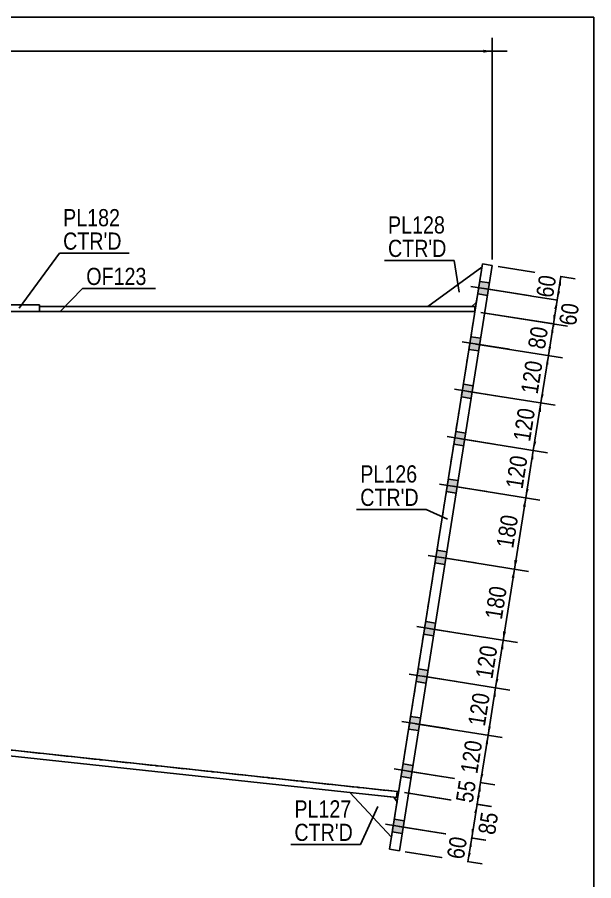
# Model space of a CAD drawing. Header units: millimetres. Extents: x -19 to 384, y -198 to 79.
# Drawn here: x 287.7 to 383.8, y -64.8 to 79 of the extents above; entities that cross this region are included whole.
import ezdxf

# ---------------------------------------------------------------- set-up
doc = ezdxf.new("R2010")
doc.units = ezdxf.units.MM
doc.linetypes.add('DXK_LINE_DOT1', pattern=[1.8814, 0.9407, -0.9407])
doc.styles.add('Arial Narrow', font='ARIALN.TTF', dxfattribs={"height": 0.2})

# ---------------------------------------------------------------- blocks, each defined once
blk = doc.blocks.new('Unknown-623515201-1211')
at = {"color": 5, "linetype": 'Continuous'}
for p, q in [((383.81, 78.99), (-16.19, 78.99)), ((383.81, -198.01), (383.81, 78.99))]:
    blk.add_line(p, q, dxfattribs=at)
blk = doc.blocks.new('Part-623515201-1450 - 1232')
at = {"color": 2, "linetype": 'Continuous'}
for p, q in [((173.25, -30), (173.25, 30)), ((351.27, -50), (351.01, -49.98))]:
    blk.add_line(p, q, dxfattribs=at)
at = {"color": 7, "linetype": 'DXK_LINE_DOT1'}
for p, q in [((173.25, 30), (178.85, 30)), ((178.95, 30), (363.99, 30)), ((363.99, 30), (351.27, -50)), ((178.85, -30.6), (173.25, -30)), ((173.25, -30), (178.85, -30.6)), ((351.01, -49.98), (178.95, -31.53)), ((178.95, -31.53), (351.27, -49.99))]:
    blk.add_line(p, q, dxfattribs=at)
blk = doc.blocks.new('Bolt-623515201-1317 - 1232')
at = {"linetype": 'Continuous'}
for points in [[(364.79, 35), (364.45, 32.9), (366.1, 32.64), (366.43, 34.74)], [(364.79, 35), (364.45, 32.9), (366.1, 32.64), (366.43, 34.74)], [(364.79, 35), (364.45, 32.9), (366.1, 32.64), (366.43, 34.74)], [(364.79, 35), (364.45, 32.9), (366.1, 32.64), (366.43, 34.74)], [(363.32, 25.79), (362.99, 23.68), (364.63, 23.42), (364.97, 25.52)], [(363.32, 25.79), (362.99, 23.68), (364.63, 23.42), (364.97, 25.52)], [(363.32, 25.79), (362.99, 23.68), (364.63, 23.42), (364.97, 25.52)], [(363.32, 25.79), (362.99, 23.68), (364.63, 23.42), (364.97, 25.52)], [(362.06, 17.89), (361.73, 15.78), (363.38, 15.52), (363.71, 17.62)], [(362.06, 17.89), (361.73, 15.78), (363.38, 15.52), (363.71, 17.62)], [(362.06, 17.89), (361.73, 15.78), (363.38, 15.52), (363.71, 17.62)], [(362.06, 17.89), (361.73, 15.78), (363.38, 15.52), (363.71, 17.62)], [(360.81, 9.98), (360.47, 7.88), (362.12, 7.62), (362.45, 9.72)], [(360.81, 9.98), (360.47, 7.88), (362.12, 7.62), (362.45, 9.72)], [(360.81, 9.98), (360.47, 7.88), (362.12, 7.62), (362.45, 9.72)], [(360.81, 9.98), (360.47, 7.88), (362.12, 7.62), (362.45, 9.72)], [(359.55, 2.08), (359.22, -0.02), (360.86, -0.28), (361.2, 1.82)], [(359.55, 2.08), (359.22, -0.02), (360.86, -0.28), (361.2, 1.82)], [(359.55, 2.08), (359.22, -0.02), (360.86, -0.28), (361.2, 1.82)], [(359.55, 2.08), (359.22, -0.02), (360.86, -0.28), (361.2, 1.82)], [(357.66, -9.78), (357.33, -11.89), (358.98, -12.15), (359.31, -10.04)], [(357.66, -9.78), (357.33, -11.89), (358.98, -12.15), (359.31, -10.04)], [(357.66, -9.78), (357.33, -11.89), (358.98, -12.15), (359.31, -10.04)], [(357.66, -9.78), (357.33, -11.89), (358.98, -12.15), (359.31, -10.04)], [(355.78, -21.65), (355.44, -23.76), (357.09, -24.02), (357.42, -21.91)], [(355.78, -21.65), (355.44, -23.76), (357.09, -24.02), (357.42, -21.91)], [(355.78, -21.65), (355.44, -23.76), (357.09, -24.02), (357.42, -21.91)], [(355.78, -21.65), (355.44, -23.76), (357.09, -24.02), (357.42, -21.91)], [(354.52, -29.55), (354.19, -31.66), (355.83, -31.92), (356.17, -29.82)], [(354.52, -29.55), (354.19, -31.66), (355.83, -31.92), (356.17, -29.82)], [(354.52, -29.55), (354.19, -31.66), (355.83, -31.92), (356.17, -29.82)], [(354.52, -29.55), (354.19, -31.66), (355.83, -31.92), (356.17, -29.82)], [(353.26, -37.45), (352.93, -39.56), (354.58, -39.82), (354.91, -37.72)], [(353.26, -37.45), (352.93, -39.56), (354.58, -39.82), (354.91, -37.72)], [(353.26, -37.45), (352.93, -39.56), (354.58, -39.82), (354.91, -37.72)], [(353.26, -37.45), (352.93, -39.56), (354.58, -39.82), (354.91, -37.72)], [(352.01, -45.36), (351.67, -47.46), (353.32, -47.72), (353.65, -45.62)], [(352.01, -45.36), (351.67, -47.46), (353.32, -47.72), (353.65, -45.62)], [(352.01, -45.36), (351.67, -47.46), (353.32, -47.72), (353.65, -45.62)], [(352.01, -45.36), (351.67, -47.46), (353.32, -47.72), (353.65, -45.62)], [(350.54, -54.57), (350.21, -56.68), (351.85, -56.94), (352.19, -54.83)], [(350.54, -54.57), (350.21, -56.68), (351.85, -56.94), (352.19, -54.83)], [(350.54, -54.57), (350.21, -56.68), (351.85, -56.94), (352.19, -54.83)], [(350.54, -54.57), (350.21, -56.68), (351.85, -56.94), (352.19, -54.83)]]:
    blk.add_hatch(color=3, dxfattribs=at).paths.add_polyline_path(points)
at = {"color": 3, "linetype": 'Continuous'}
for p, q in [((364.79, 35), (366.43, 34.74)), ((364.79, 35), (366.43, 34.74)), ((364.79, 35), (366.43, 34.74)), ((364.79, 35), (366.43, 34.74)), ((363.32, 34.16), (371.2, 32.9)), ((363.32, 34.16), (371.2, 32.9)), ((363.32, 34.16), (371.2, 32.9)), ((363.32, 34.16), (371.2, 32.9)), ((364.45, 32.9), (366.1, 32.64)), ((364.45, 32.9), (366.1, 32.64)), ((364.45, 32.9), (366.1, 32.64)), ((364.45, 32.9), (366.1, 32.64)), ((361.85, 24.94), (369.74, 23.69)), ((361.85, 24.94), (369.74, 23.69)), ((361.85, 24.94), (369.74, 23.69)), ((361.85, 24.94), (369.74, 23.69)), ((363.32, 25.79), (364.97, 25.52)), ((363.32, 25.79), (364.97, 25.52)), ((363.32, 25.79), (364.97, 25.52)), ((363.32, 25.79), (364.97, 25.52)), ((362.99, 23.68), (364.63, 23.42)), ((362.99, 23.68), (364.63, 23.42)), ((362.99, 23.68), (364.63, 23.42)), ((362.99, 23.68), (364.63, 23.42)), ((362.06, 17.89), (363.71, 17.62)), ((362.06, 17.89), (363.71, 17.62)), ((362.06, 17.89), (363.71, 17.62)), ((362.06, 17.89), (363.71, 17.62)), ((360.6, 17.04), (368.48, 15.79)), ((360.6, 17.04), (368.48, 15.79)), ((360.6, 17.04), (368.48, 15.79)), ((360.6, 17.04), (368.48, 15.79)), ((361.73, 15.78), (363.38, 15.52)), ((361.73, 15.78), (363.38, 15.52)), ((361.73, 15.78), (363.38, 15.52)), ((361.73, 15.78), (363.38, 15.52)), ((359.34, 9.14), (367.22, 7.88)), ((359.34, 9.14), (367.22, 7.88)), ((359.34, 9.14), (367.22, 7.88)), ((359.34, 9.14), (367.22, 7.88)), ((360.81, 9.98), (362.45, 9.72)), ((360.81, 9.98), (362.45, 9.72)), ((360.81, 9.98), (362.45, 9.72)), ((360.81, 9.98), (362.45, 9.72)), ((360.47, 7.88), (362.12, 7.62)), ((360.47, 7.88), (362.12, 7.62)), ((360.47, 7.88), (362.12, 7.62)), ((360.47, 7.88), (362.12, 7.62)), ((359.55, 2.08), (361.2, 1.82)), ((359.55, 2.08), (361.2, 1.82)), ((359.55, 2.08), (361.2, 1.82)), ((359.55, 2.08), (361.2, 1.82)), ((358.08, 1.24), (365.97, -0.02)), ((358.08, 1.24), (365.97, -0.02)), ((358.08, 1.24), (365.97, -0.02)), ((358.08, 1.24), (365.97, -0.02)), ((359.22, -0.02), (360.86, -0.28)), ((359.22, -0.02), (360.86, -0.28)), ((359.22, -0.02), (360.86, -0.28)), ((359.22, -0.02), (360.86, -0.28)), ((357.66, -9.78), (359.31, -10.04)), ((357.66, -9.78), (359.31, -10.04)), ((357.66, -9.78), (359.31, -10.04)), ((357.66, -9.78), (359.31, -10.04)), ((356.2, -10.63), (364.08, -11.88)), ((356.2, -10.63), (364.08, -11.88)), ((356.2, -10.63), (364.08, -11.88)), ((356.2, -10.63), (364.08, -11.88)), ((357.33, -11.89), (358.98, -12.15)), ((357.33, -11.89), (358.98, -12.15)), ((357.33, -11.89), (358.98, -12.15)), ((357.33, -11.89), (358.98, -12.15)), ((354.31, -22.5), (362.19, -23.75)), ((354.31, -22.5), (362.19, -23.75)), ((354.31, -22.5), (362.19, -23.75)), ((354.31, -22.5), (362.19, -23.75)), ((355.78, -21.65), (357.42, -21.91)), ((355.78, -21.65), (357.42, -21.91)), ((355.78, -21.65), (357.42, -21.91)), ((355.78, -21.65), (357.42, -21.91)), ((355.44, -23.76), (357.09, -24.02)), ((355.44, -23.76), (357.09, -24.02)), ((355.44, -23.76), (357.09, -24.02)), ((355.44, -23.76), (357.09, -24.02)), ((354.52, -29.55), (356.17, -29.82)), ((354.52, -29.55), (356.17, -29.82)), ((354.52, -29.55), (356.17, -29.82)), ((354.52, -29.55), (356.17, -29.82)), ((353.05, -30.4), (360.94, -31.65)), ((353.05, -30.4), (360.94, -31.65)), ((353.05, -30.4), (360.94, -31.65)), ((353.05, -30.4), (360.94, -31.65)), ((354.19, -31.66), (355.83, -31.92)), ((354.19, -31.66), (355.83, -31.92)), ((354.19, -31.66), (355.83, -31.92)), ((354.19, -31.66), (355.83, -31.92)), ((351.8, -38.3), (359.68, -39.55)), ((351.8, -38.3), (359.68, -39.55)), ((351.8, -38.3), (359.68, -39.55)), ((351.8, -38.3), (359.68, -39.55)), ((353.26, -37.45), (354.91, -37.72)), ((353.26, -37.45), (354.91, -37.72)), ((353.26, -37.45), (354.91, -37.72)), ((353.26, -37.45), (354.91, -37.72)), ((352.93, -39.56), (354.58, -39.82)), ((352.93, -39.56), (354.58, -39.82)), ((352.93, -39.56), (354.58, -39.82)), ((352.93, -39.56), (354.58, -39.82)), ((352.01, -45.36), (353.65, -45.62)), ((352.01, -45.36), (353.65, -45.62)), ((352.01, -45.36), (353.65, -45.62)), ((352.01, -45.36), (353.65, -45.62)), ((350.54, -46.2), (358.42, -47.46)), ((350.54, -46.2), (358.42, -47.46)), ((350.54, -46.2), (358.42, -47.46)), ((350.54, -46.2), (358.42, -47.46)), ((351.67, -47.46), (353.32, -47.72)), ((351.67, -47.46), (353.32, -47.72)), ((351.67, -47.46), (353.32, -47.72)), ((351.67, -47.46), (353.32, -47.72)), ((350.54, -54.57), (352.19, -54.83)), ((350.54, -54.57), (352.19, -54.83)), ((350.54, -54.57), (352.19, -54.83)), ((350.54, -54.57), (352.19, -54.83)), ((349.07, -55.42), (356.96, -56.67)), ((349.07, -55.42), (356.96, -56.67)), ((349.07, -55.42), (356.96, -56.67)), ((349.07, -55.42), (356.96, -56.67)), ((350.21, -56.68), (351.85, -56.94)), ((350.21, -56.68), (351.85, -56.94)), ((350.21, -56.68), (351.85, -56.94)), ((350.21, -56.68), (351.85, -56.94))]:
    blk.add_line(p, q, dxfattribs=at)
blk = doc.blocks.new('Part-623515201-1627 - 1232')
at = {"color": 2, "linetype": 'Continuous'}
for p, q in [((365.16, 37.38), (356.12, 30.8)), ((363.45, 30.8), (364.22, 31.46))]:
    blk.add_line(p, q, dxfattribs=at)
at = {"color": 7, "linetype": 'DXK_LINE_DOT1'}
for p, q in [((364.22, 31.46), (365.16, 37.38)), ((356.12, 30.8), (363.45, 30.8))]:
    blk.add_line(p, q, dxfattribs=at)
blk = doc.blocks.new('Part-623515201-1384 - 1232')
at = {"color": 2, "linetype": 'Continuous'}
for p, q in [((363.99, 30.8), (291.41, 30.8)), ((363.99, 30), (363.99, 30.8)), ((291.41, 30), (363.99, 30))]:
    blk.add_line(p, q, dxfattribs=at)
at = {"color": 7, "linetype": 'DXK_LINE_DOT1'}
blk.add_line((291.41, 30.8), (291.41, 30), dxfattribs=at)
blk = doc.blocks.new('Part-623515201-1569 - 1232')
at = {"color": 2, "linetype": 'Continuous'}
for p, q in [((349.75, -59.58), (365.25, 37.9)), ((366.89, 37.64), (351.39, -59.84)), ((365.25, 37.9), (366.89, 37.64)), ((351.39, -59.84), (349.75, -59.58))]:
    blk.add_line(p, q, dxfattribs=at)
blk = doc.blocks.new('Part-623515201-1516 - 1232')
at = {"color": 2, "linetype": 'Continuous'}
for p, q in [((184.66, -32.14), (184.55, -33.14)), ((184.66, -32.14), (351.01, -49.98)), ((184.55, -33.14), (350.91, -50.97)), ((351.01, -49.98), (350.91, -50.97))]:
    blk.add_line(p, q, dxfattribs=at)
blk = doc.blocks.new('Part-623515201-1598 - 1232')
at = {"color": 2, "linetype": 'Continuous'}
for p, q in [((350.06, -57.58), (343.16, -50.14)), ((350.45, -50.93), (343.16, -50.14)), ((351.01, -51.66), (350.45, -50.93))]:
    blk.add_line(p, q, dxfattribs=at)
at = {"color": 7, "linetype": 'DXK_LINE_DOT1'}
blk.add_line((351.01, -51.66), (350.06, -57.58), dxfattribs=at)
blk = doc.blocks.new('Part-623515201-1831 - 1232')
at = {"color": 2, "linetype": 'Continuous'}
for p, q in [((291.41, 31.07), (275.41, 31.07)), ((275.41, 31.07), (275.41, 30)), ((291.41, 31.07), (291.41, 30)), ((291.41, 30), (275.41, 30))]:
    blk.add_line(p, q, dxfattribs=at)
blk = doc.blocks.new('StraightDimension-623515201-6728 - 1232')
at = {"linetype": 'Continuous'}
for points in [[(373.24, 5.41), (373.73, 6.85), (373.74, 5.33)], [(372.95, 0.39), (372.47, -1.05), (372.46, 0.47)]]:
    blk.add_hatch(color=7, dxfattribs=at).paths.add_polyline_path(points)
at = {"color": 7, "linetype": 'Continuous'}
for p, q in [((361.63, 8.77), (376.1, 6.47)), ((372.47, -1.05), (373.73, 6.85)), ((360.37, 0.87), (374.84, -1.43))]:
    blk.add_line(p, q, dxfattribs=at)
at = {"color": 0}
blk.add_wipeout([(373.48, 6.22), (369.33, 6.88), (368.28, 0.28), (372.43, -0.38)], dxfattribs=at)
at = {"color": 3, "style": 'Arial Narrow'}
blk.add_text('120', height=2.863, rotation=80.9647, dxfattribs=at).set_placement((371.93, 0.31))
blk = doc.blocks.new('StraightDimension-623515201-6735 - 1232')
at = {"linetype": 'Continuous'}
for points in [[(363.87, -53.53), (364.35, -52.09), (364.37, -53.61)], [(363.94, -56.26), (363.46, -57.71), (363.45, -56.19)]]:
    blk.add_hatch(color=7, dxfattribs=at).paths.add_polyline_path(points)
at = {"color": 7, "linetype": 'Continuous'}
for p, q in [((352.26, -50.16), (366.58, -52.44)), ((363.46, -57.71), (364.35, -52.09)), ((351.36, -55.78), (365.68, -58.06))]:
    blk.add_line(p, q, dxfattribs=at)
at = {"color": 0}
blk.add_wipeout([(368.59, -53.18), (364.44, -52.52), (363.67, -57.32), (367.82, -57.98)], dxfattribs=at)
at = {"color": 3, "style": 'Arial Narrow'}
blk.add_text('85', height=2.863, rotation=80.9647, dxfattribs=at).set_placement((367.32, -57.29))
blk = doc.blocks.new('StraightDimension-623515201-6727 - 1232')
at = {"linetype": 'Continuous'}
for points in [[(374.5, 13.31), (374.98, 14.75), (374.99, 13.23)], [(374.21, 8.29), (373.73, 6.85), (373.72, 8.37)]]:
    blk.add_hatch(color=7, dxfattribs=at).paths.add_polyline_path(points)
at = {"color": 7, "linetype": 'Continuous'}
for p, q in [((362.88, 16.68), (377.35, 14.37)), ((373.73, 6.85), (374.98, 14.75)), ((361.63, 8.77), (376.1, 6.47))]:
    blk.add_line(p, q, dxfattribs=at)
at = {"color": 0}
blk.add_wipeout([(374.73, 14.13), (370.58, 14.78), (369.53, 8.18), (373.68, 7.52)], dxfattribs=at)
at = {"color": 3, "style": 'Arial Narrow'}
blk.add_text('120', height=2.863, rotation=80.9647, dxfattribs=at).set_placement((373.18, 8.21))
blk = doc.blocks.new('StraightDimension-623515201-2434 - 1232')
at = {"linetype": 'Continuous'}
blk.add_hatch(color=7, dxfattribs=at).paths.add_polyline_path([(365.39, 73.59), (366.89, 73.34), (365.39, 73.09)])
at = {"color": 7, "linetype": 'Continuous'}
for p, q in [((366.89, 38.64), (366.89, 75.59)), ((-1.33, 73.34), (366.89, 73.34)), ((366.89, 73.34), (369.39, 73.34))]:
    blk.add_line(p, q, dxfattribs=at)
blk = doc.blocks.new('StraightDimension-623515201-6723 - 1232')
at = {"linetype": 'Continuous'}
for points in [[(377.85, 34.38), (378.33, 35.82), (378.34, 34.3)], [(378.19, 33.31), (377.71, 31.87), (377.69, 33.39)]]:
    blk.add_hatch(color=7, dxfattribs=at).paths.add_polyline_path(points)
at = {"color": 7, "linetype": 'Continuous'}
for p, q in [((367.88, 37.48), (380.7, 35.44)), ((377.71, 31.87), (378.33, 35.82)), ((365.61, 33.79), (380.08, 31.49))]:
    blk.add_line(p, q, dxfattribs=at)
at = {"color": 0}
blk.add_wipeout([(378.25, 36.27), (374.1, 36.93), (373.34, 32.13), (377.49, 31.47)], dxfattribs=at)
at = {"color": 3, "style": 'Arial Narrow'}
blk.add_text('60', height=2.863, rotation=80.9647, dxfattribs=at).set_placement((376.99, 32.16))
blk = doc.blocks.new('StraightDimension-623515201-6724 - 1232')
at = {"linetype": 'Continuous'}
for points in [[(377.22, 30.43), (377.71, 31.87), (377.72, 30.35)], [(377.56, 29.36), (377.08, 27.92), (377.07, 29.44)]]:
    blk.add_hatch(color=7, dxfattribs=at).paths.add_polyline_path(points)
at = {"color": 7, "linetype": 'Continuous'}
for p, q in [((365.61, 33.79), (379.93, 31.52)), ((377.08, 27.92), (377.71, 31.87)), ((364.98, 29.84), (379.3, 27.57))]:
    blk.add_line(p, q, dxfattribs=at)
at = {"color": 0}
blk.add_wipeout([(382.07, 31.61), (377.92, 32.27), (377.16, 27.47), (381.31, 26.81)], dxfattribs=at)
at = {"color": 3, "style": 'Arial Narrow'}
blk.add_text('60', height=2.863, rotation=80.9647, dxfattribs=at).set_placement((380.81, 27.5))
blk = doc.blocks.new('StraightDimension-623515201-6725 - 1232')
at = {"linetype": 'Continuous'}
for points in [[(376.59, 26.48), (377.08, 27.92), (377.09, 26.4)], [(376.72, 24.09), (376.24, 22.65), (376.23, 24.17)]]:
    blk.add_hatch(color=7, dxfattribs=at).paths.add_polyline_path(points)
at = {"color": 7, "linetype": 'Continuous'}
for p, q in [((364.98, 29.84), (379.45, 27.54)), ((376.24, 22.65), (377.08, 27.92)), ((364.14, 24.57), (378.61, 22.27))]:
    blk.add_line(p, q, dxfattribs=at)
at = {"color": 0}
blk.add_wipeout([(376.89, 27.7), (372.74, 28.36), (371.98, 23.57), (376.13, 22.91)], dxfattribs=at)
at = {"color": 3, "style": 'Arial Narrow'}
blk.add_text('80', height=2.863, rotation=80.9647, dxfattribs=at).set_placement((375.63, 23.59))
blk = doc.blocks.new('StraightDimension-623515201-6726 - 1232')
at = {"linetype": 'Continuous'}
for points in [[(375.76, 21.2), (376.24, 22.65), (376.25, 21.13)], [(375.47, 16.19), (374.98, 14.75), (374.97, 16.27)]]:
    blk.add_hatch(color=7, dxfattribs=at).paths.add_polyline_path(points)
at = {"color": 7, "linetype": 'Continuous'}
for p, q in [((364.14, 24.57), (378.61, 22.27)), ((374.98, 14.75), (376.24, 22.65)), ((362.88, 16.68), (377.35, 14.37))]:
    blk.add_line(p, q, dxfattribs=at)
at = {"color": 0}
blk.add_wipeout([(375.99, 22.02), (371.84, 22.68), (370.79, 16.08), (374.94, 15.42)], dxfattribs=at)
at = {"color": 3, "style": 'Arial Narrow'}
blk.add_text('120', height=2.863, rotation=80.9647, dxfattribs=at).set_placement((374.44, 16.11))
blk = doc.blocks.new('StraightDimension-623515201-6729 - 1232')
at = {"linetype": 'Continuous'}
for points in [[(371.99, -2.49), (372.47, -1.05), (372.48, -2.57)], [(371.07, -11.48), (370.58, -12.92), (370.57, -11.4)]]:
    blk.add_hatch(color=7, dxfattribs=at).paths.add_polyline_path(points)
at = {"color": 7, "linetype": 'Continuous'}
for p, q in [((360.37, 0.87), (374.84, -1.43)), ((370.58, -12.92), (372.47, -1.05)), ((358.48, -11), (372.95, -13.3))]:
    blk.add_line(p, q, dxfattribs=at)
at = {"color": 0}
blk.add_wipeout([(371.9, -3.66), (367.76, -3), (366.71, -9.6), (370.85, -10.26)], dxfattribs=at)
at = {"color": 3, "style": 'Arial Narrow'}
blk.add_text('180', height=2.863, rotation=80.9647, dxfattribs=at).set_placement((370.36, -9.58))
blk = doc.blocks.new('StraightDimension-623515201-6730 - 1232')
at = {"linetype": 'Continuous'}
for points in [[(370.1, -14.36), (370.58, -12.92), (370.59, -14.44)], [(369.18, -23.35), (368.7, -24.79), (368.68, -23.27)]]:
    blk.add_hatch(color=7, dxfattribs=at).paths.add_polyline_path(points)
at = {"color": 7, "linetype": 'Continuous'}
for p, q in [((358.48, -11), (372.95, -13.3)), ((368.7, -24.79), (370.58, -12.92)), ((356.59, -22.87), (371.07, -25.17))]:
    blk.add_line(p, q, dxfattribs=at)
at = {"color": 0}
blk.add_wipeout([(370.02, -15.53), (365.87, -14.87), (364.82, -21.47), (368.97, -22.13)], dxfattribs=at)
at = {"color": 3, "style": 'Arial Narrow'}
blk.add_text('180', height=2.863, rotation=80.9647, dxfattribs=at).set_placement((368.47, -21.45))
blk = doc.blocks.new('StraightDimension-623515201-6731 - 1232')
at = {"linetype": 'Continuous'}
for points in [[(368.21, -26.23), (368.7, -24.79), (368.71, -26.31)], [(367.92, -31.25), (367.44, -32.69), (367.43, -31.17)]]:
    blk.add_hatch(color=7, dxfattribs=at).paths.add_polyline_path(points)
at = {"color": 7, "linetype": 'Continuous'}
for p, q in [((356.59, -22.87), (371.07, -25.17)), ((367.44, -32.69), (368.7, -24.79)), ((355.34, -30.77), (369.81, -33.07))]:
    blk.add_line(p, q, dxfattribs=at)
at = {"color": 0}
blk.add_wipeout([(368.44, -25.42), (364.3, -24.76), (363.25, -31.36), (367.39, -32.02)], dxfattribs=at)
at = {"color": 3, "style": 'Arial Narrow'}
blk.add_text('120', height=2.863, rotation=80.9647, dxfattribs=at).set_placement((366.9, -31.33))
blk = doc.blocks.new('StraightDimension-623515201-6732 - 1232')
at = {"linetype": 'Continuous'}
for points in [[(366.96, -34.13), (367.44, -32.69), (367.45, -34.21)], [(366.66, -39.15), (366.18, -40.59), (366.17, -39.07)]]:
    blk.add_hatch(color=7, dxfattribs=at).paths.add_polyline_path(points)
at = {"color": 7, "linetype": 'Continuous'}
for p, q in [((355.34, -30.77), (369.81, -33.07)), ((366.18, -40.59), (367.44, -32.69)), ((354.08, -38.67), (368.55, -40.97))]:
    blk.add_line(p, q, dxfattribs=at)
at = {"color": 0}
blk.add_wipeout([(367.19, -33.32), (363.04, -32.66), (361.99, -39.26), (366.14, -39.92)], dxfattribs=at)
at = {"color": 3, "style": 'Arial Narrow'}
blk.add_text('120', height=2.863, rotation=80.9647, dxfattribs=at).set_placement((365.64, -39.23))
blk = doc.blocks.new('StraightDimension-623515201-6733 - 1232')
at = {"linetype": 'Continuous'}
for points in [[(365.7, -42.04), (366.18, -40.59), (366.19, -42.11)], [(365.41, -47.05), (364.93, -48.49), (364.91, -46.97)]]:
    blk.add_hatch(color=7, dxfattribs=at).paths.add_polyline_path(points)
at = {"color": 7, "linetype": 'Continuous'}
for p, q in [((354.08, -38.67), (368.55, -40.97)), ((364.93, -48.49), (366.18, -40.59)), ((352.83, -46.57), (367.3, -48.87))]:
    blk.add_line(p, q, dxfattribs=at)
at = {"color": 0}
blk.add_wipeout([(365.93, -41.22), (361.78, -40.56), (360.73, -47.16), (364.88, -47.82)], dxfattribs=at)
at = {"color": 3, "style": 'Arial Narrow'}
blk.add_text('120', height=2.863, rotation=80.9647, dxfattribs=at).set_placement((364.38, -47.13))
blk = doc.blocks.new('StraightDimension-623515201-6734 - 1232')
at = {"linetype": 'Continuous'}
for points in [[(364.44, -49.94), (364.93, -48.49), (364.94, -50.01)], [(364.84, -50.64), (364.35, -52.09), (364.34, -50.57)]]:
    blk.add_hatch(color=7, dxfattribs=at).paths.add_polyline_path(points)
at = {"color": 7, "linetype": 'Continuous'}
for p, q in [((352.83, -46.57), (367.3, -48.87)), ((364.35, -52.09), (364.93, -48.49)), ((352.26, -50.16), (366.73, -52.46))]:
    blk.add_line(p, q, dxfattribs=at)
at = {"color": 0}
blk.add_wipeout([(364.87, -47.87), (360.73, -47.21), (359.96, -52), (364.11, -52.66)], dxfattribs=at)
at = {"color": 3, "style": 'Arial Narrow'}
blk.add_text('55', height=2.863, rotation=80.9647, dxfattribs=at).set_placement((363.61, -51.98))
blk = doc.blocks.new('StraightDimension-623515201-6736 - 1232')
at = {"linetype": 'Continuous'}
for points in [[(362.98, -59.15), (363.46, -57.71), (363.47, -59.23)], [(363.31, -60.22), (362.83, -61.66), (362.82, -60.14)]]:
    blk.add_hatch(color=7, dxfattribs=at).paths.add_polyline_path(points)
at = {"color": 7, "linetype": 'Continuous'}
for p, q in [((351.36, -55.78), (365.83, -58.08)), ((362.83, -61.66), (363.46, -57.71)), ((352.38, -60), (365.2, -62.04))]:
    blk.add_line(p, q, dxfattribs=at)
at = {"color": 0}
blk.add_wipeout([(363.38, -57.26), (359.23, -56.6), (358.47, -61.4), (362.62, -62.06)], dxfattribs=at)
at = {"color": 3, "style": 'Arial Narrow'}
blk.add_text('60', height=2.863, rotation=80.9647, dxfattribs=at).set_placement((362.12, -61.37))
blk = doc.blocks.new('Mark-623515201-1623 - 1232')
at = {"color": 7, "linetype": 'Continuous'}
blk.add_line((361.37, 33.18), (360.51, 38.47), dxfattribs=at)
at = {"color": 0}
for points in [[(359.01, 42.97), (359.01, 45.97), (349.5, 45.97), (349.5, 42.97)], [(359.26, 39.07), (359.26, 42.07), (349.5, 42.07), (349.5, 39.07)]]:
    blk.add_wipeout(points, dxfattribs=at)
for points in [[(359.01, 42.97), (359.01, 45.97), (349.5, 45.97), (349.5, 42.97)], [(359.26, 39.07), (359.26, 42.07), (349.5, 42.07), (349.5, 39.07)]]:
    blk.add_wipeout(points, dxfattribs=at)
at = {"color": 7, "linetype": 'Continuous'}
blk.add_line((348.9, 38.47), (360.51, 38.47), dxfattribs=at)
at = {"color": 3, "style": 'Arial Narrow'}
blk.add_text('PL128', height=2.863, dxfattribs=at).set_placement((349.5, 42.97))
at = {"color": 1, "style": 'Arial Narrow'}
blk.add_text("CTR'D", height=2.863, dxfattribs=at).set_placement((349.5, 39.07))
blk = doc.blocks.new('Mark-623515201-1380 - 1232')
at = {"color": 0}
blk.add_wipeout([(309.23, 34.4), (309.23, 37.4), (299.18, 37.4), (299.18, 34.4)], dxfattribs=at)
blk.add_wipeout([(309.23, 34.4), (309.23, 37.4), (299.18, 37.4), (299.18, 34.4)], dxfattribs=at)
at = {"color": 7, "linetype": 'Continuous'}
for p, q in [((294.81, 30), (298.58, 33.8)), ((298.58, 33.8), (310.73, 33.8))]:
    blk.add_line(p, q, dxfattribs=at)
at = {"color": 3, "style": 'Arial Narrow'}
blk.add_text('OF123', height=2.863, dxfattribs=at).set_placement((299.18, 34.4))
blk = doc.blocks.new('Mark-623515201-1565 - 1232')
at = {"color": 7, "linetype": 'Continuous'}
blk.add_line((359.41, -4.59), (355.88, -3), dxfattribs=at)
at = {"color": 0}
for points in [[(354.38, 1.5), (354.38, 4.5), (344.87, 4.5), (344.87, 1.5)], [(354.63, -2.4), (354.63, 0.6), (344.87, 0.6), (344.87, -2.4)]]:
    blk.add_wipeout(points, dxfattribs=at)
for points in [[(354.38, 1.5), (354.38, 4.5), (344.87, 4.5), (344.87, 1.5)], [(354.63, -2.4), (354.63, 0.6), (344.87, 0.6), (344.87, -2.4)]]:
    blk.add_wipeout(points, dxfattribs=at)
at = {"color": 7, "linetype": 'Continuous'}
blk.add_line((344.27, -3), (355.88, -3), dxfattribs=at)
at = {"color": 3, "style": 'Arial Narrow'}
blk.add_text('PL126', height=2.863, dxfattribs=at).set_placement((344.87, 1.5))
at = {"color": 1, "style": 'Arial Narrow'}
blk.add_text("CTR'D", height=2.863, dxfattribs=at).set_placement((344.87, -2.4))
blk = doc.blocks.new('Mark-623515201-1594 - 1232')
at = {"color": 7, "linetype": 'Continuous'}
blk.add_line((347.81, -52.44), (344.89, -58.8), dxfattribs=at)
at = {"color": 0}
for points in [[(343.39, -54.3), (343.39, -51.3), (333.89, -51.3), (333.89, -54.3)], [(343.64, -58.2), (343.64, -55.2), (333.89, -55.2), (333.89, -58.2)]]:
    blk.add_wipeout(points, dxfattribs=at)
for points in [[(343.39, -54.3), (343.39, -51.3), (333.89, -51.3), (333.89, -54.3)], [(343.64, -58.2), (343.64, -55.2), (333.89, -55.2), (333.89, -58.2)]]:
    blk.add_wipeout(points, dxfattribs=at)
at = {"color": 7, "linetype": 'Continuous'}
blk.add_line((333.29, -58.8), (344.89, -58.8), dxfattribs=at)
at = {"color": 3, "style": 'Arial Narrow'}
blk.add_text('PL127', height=2.863, dxfattribs=at).set_placement((333.89, -54.3))
at = {"color": 1, "style": 'Arial Narrow'}
blk.add_text("CTR'D", height=2.863, dxfattribs=at).set_placement((333.89, -58.2))
blk = doc.blocks.new('Mark-623515201-1827 - 1232')
at = {"color": 0}
for points in [[(304.82, 44.18), (304.82, 47.18), (295.32, 47.18), (295.32, 44.18)], [(305.07, 40.28), (305.07, 43.28), (295.32, 43.28), (295.32, 40.28)]]:
    blk.add_wipeout(points, dxfattribs=at)
for points in [[(304.82, 44.18), (304.82, 47.18), (295.32, 47.18), (295.32, 44.18)], [(305.07, 40.28), (305.07, 43.28), (295.32, 43.28), (295.32, 40.28)]]:
    blk.add_wipeout(points, dxfattribs=at)
at = {"color": 7, "linetype": 'Continuous'}
for p, q in [((288, 30.52), (294.72, 39.68)), ((294.72, 39.68), (306.32, 39.68))]:
    blk.add_line(p, q, dxfattribs=at)
at = {"color": 3, "style": 'Arial Narrow'}
blk.add_text('PL182', height=2.863, dxfattribs=at).set_placement((295.32, 44.18))
at = {"color": 1, "style": 'Arial Narrow'}
blk.add_text("CTR'D", height=2.863, dxfattribs=at).set_placement((295.32, 40.28))

msp = doc.modelspace()

# ---------------------------------------------------------------- block references
for name in ['Unknown-623515201-1211', 'Part-623515201-1569 - 1232', 'Part-623515201-1627 - 1232', 'Bolt-623515201-1317 - 1232', 'Part-623515201-1831 - 1232', 'Part-623515201-1384 - 1232', 'Part-623515201-1450 - 1232', 'Part-623515201-1516 - 1232', 'Part-623515201-1598 - 1232']:
    msp.add_blockref(name, (0, 0))

# ---------------------------------------------------------------- next in the draw order: block references
for name in ['StraightDimension-623515201-2434 - 1232', 'Mark-623515201-1380 - 1232', 'StraightDimension-623515201-6723 - 1232', 'StraightDimension-623515201-6728 - 1232', 'StraightDimension-623515201-6735 - 1232', 'Mark-623515201-1594 - 1232']:
    msp.add_blockref(name, (0, 0))

# ---------------------------------------------------------------- next in the draw order: block references
for name in ['Mark-623515201-1827 - 1232', 'Mark-623515201-1623 - 1232', 'StraightDimension-623515201-6724 - 1232', 'StraightDimension-623515201-6727 - 1232', 'StraightDimension-623515201-6729 - 1232', 'StraightDimension-623515201-6736 - 1232']:
    msp.add_blockref(name, (0, 0))

# ---------------------------------------------------------------- next in the draw order: block references
for name in ['StraightDimension-623515201-6725 - 1232', 'Mark-623515201-1565 - 1232', 'StraightDimension-623515201-6730 - 1232']:
    msp.add_blockref(name, (0, 0))

# ---------------------------------------------------------------- next in the draw order: block references
for name in ['StraightDimension-623515201-6726 - 1232', 'StraightDimension-623515201-6731 - 1232']:
    msp.add_blockref(name, (0, 0))

# ---------------------------------------------------------------- next in the draw order: block references
msp.add_blockref('StraightDimension-623515201-6732 - 1232', (0, 0))

# ---------------------------------------------------------------- next in the draw order: block references
msp.add_blockref('StraightDimension-623515201-6733 - 1232', (0, 0))

# ---------------------------------------------------------------- next in the draw order: block references
msp.add_blockref('StraightDimension-623515201-6734 - 1232', (0, 0))

doc.saveas('drawing.dxf')
